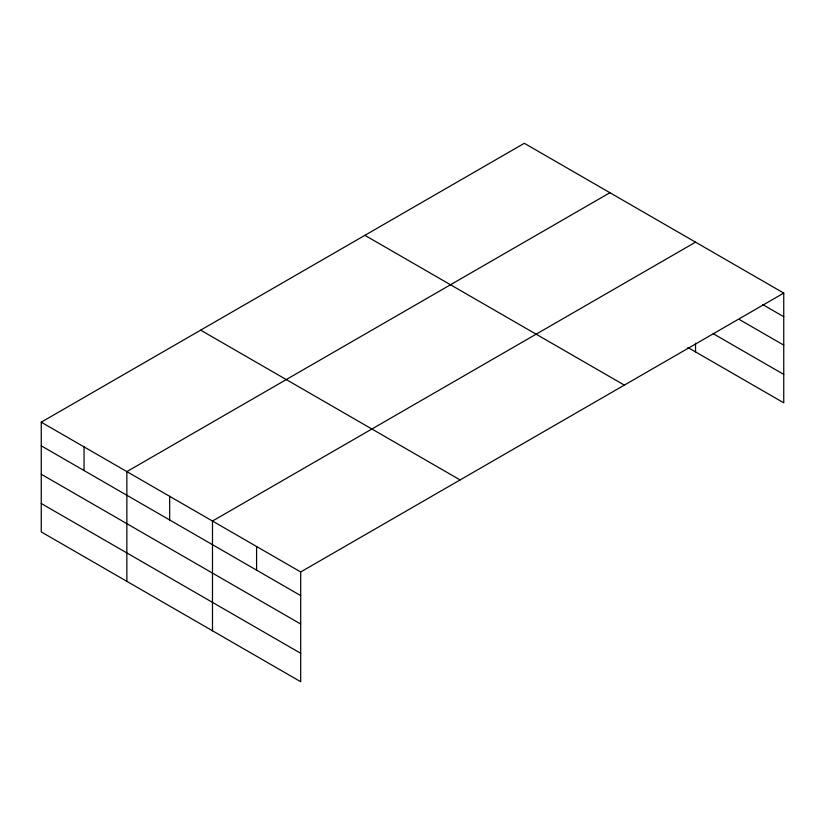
<?xml version="1.0" encoding="UTF-8"?>
<svg xmlns="http://www.w3.org/2000/svg" width="825" height="825" viewBox="0 0 825 825"><rect width="100%" height="100%" fill="white"/><g stroke="black" fill="none" stroke-linecap="round" stroke-linejoin="round"><path stroke-width="1.24" d="M783.75 293.081L524.308 143.292L41.25 422.183L41.25 531.919L300.692 681.708L300.692 571.972L783.75 293.081L783.75 402.817L687.854 347.449M609.923 192.72L126.864 471.611L126.864 581.347M695.537 242.158L212.479 521.049L212.479 630.774M762.805 304.621L783.75 316.718M739.643 319.667L783.75 345.128M713.182 333.661L783.75 374.406M364.897 235.331L624.339 385.11M200.661 330.155L460.103 479.933M41.25 422.183L300.692 571.972M41.25 445.83L300.692 595.609M41.25 474.241L300.692 624.02M41.25 503.508L300.692 653.297M695.537 343.241L695.537 351.883M256.585 546.511L256.585 570.147M169.672 496.33L169.672 519.967M84.057 446.903L84.057 470.539"/></g></svg>
